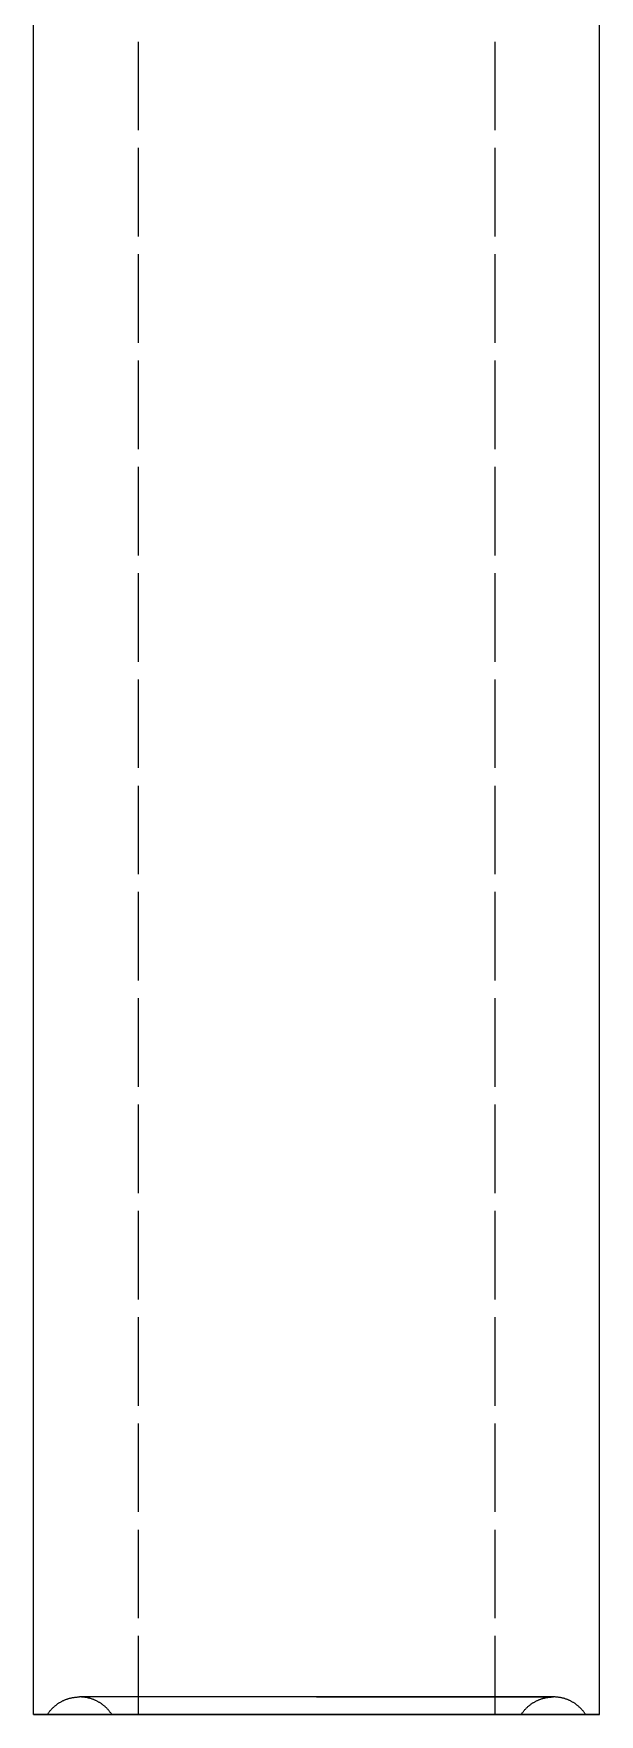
# Model space of a CAD drawing. Header units: millimetres. Extents: x -27 to 185, y -14 to 140.
# Drawn here: x 77.94 to 86.06, y 8.6 to 32.7 of the extents above; entities that cross this region are included whole.
import ezdxf

# ---------------------------------------------------------------- set-up
doc = ezdxf.new("R2010")
doc.units = ezdxf.units.MM
doc.linetypes.add('DASHED', pattern=[1.524, 1.27, -0.254])
doc.layers.add('HIDDEN', color=8, linetype='DASHED')
doc.layers.add('VISIBLE', color=7, linetype='CONTINUOUS')

msp = doc.modelspace()

# ---------------------------------------------------------------- linework, layer by layer
at = {"layer": 'HIDDEN'}
for points in [[(79.44, 46.3), (79.44, 8.6)], [(84.56, 46.3), (84.56, 8.6)], [(78.13902, 8.6), (78.14381, 8.60723), (78.14872, 8.61439), (78.15373, 8.62147), (78.15886, 8.62847), (78.16409, 8.63539), (78.16944, 8.64223), (78.17489, 8.64897), (78.18045, 8.65564), (78.18611, 8.66221), (78.19188, 8.6687), (78.19774, 8.67509), (78.20371, 8.68139), (78.20978, 8.68759), (78.21594, 8.6937), (78.2222, 8.69971), (78.22855, 8.70562), (78.235, 8.71143), (78.24153, 8.71713), (78.24816, 8.72274), (78.25487, 8.72823), (78.26167, 8.73363), (78.26855, 8.73891), (78.27551, 8.74408), (78.28256, 8.74915), (78.28969, 8.7541), (78.29689, 8.75894), (78.30416, 8.76366), (78.31152, 8.76827), (78.31894, 8.77276), (78.32643, 8.77714), (78.33399, 8.78139), (78.34162, 8.78553), (78.34931, 8.78955), (78.35706, 8.79344), (78.36488, 8.79721), (78.37275, 8.80086), (78.38068, 8.80438), (78.38866, 8.80778), (78.3967, 8.81105), (78.40479, 8.81419), (78.41292, 8.81721), (78.42111, 8.82009), (78.42933, 8.82285), (78.4376, 8.82548), (78.44591, 8.82797), (78.45426, 8.83034), (78.46264, 8.83257), (78.47106, 8.83467), (78.47951, 8.83664), (78.48799, 8.83847), (78.4965, 8.84017), (78.50504, 8.84174), (78.51359, 8.84317), (78.52217, 8.84447), (78.53077, 8.84563), (78.53939, 8.84665), (78.54802, 8.84754), (78.55666, 8.84829), (78.56532, 8.84891), (78.57398, 8.84938), (78.58265, 8.84973), (78.59132, 8.84993), (78.6, 8.85)], [(79.06098, 8.6), (79.05619, 8.60723), (79.05128, 8.61439), (79.04627, 8.62147), (79.04114, 8.62847), (79.03591, 8.63539), (79.03056, 8.64223), (79.02511, 8.64897), (79.01955, 8.65564), (79.01389, 8.66221), (79.00812, 8.6687), (79.00226, 8.67509), (78.99629, 8.68139), (78.99022, 8.68759), (78.98406, 8.6937), (78.9778, 8.69971), (78.97145, 8.70562), (78.965, 8.71143), (78.95847, 8.71713), (78.95184, 8.72274), (78.94513, 8.72823), (78.93833, 8.73363), (78.93145, 8.73891), (78.92449, 8.74408), (78.91744, 8.74915), (78.91031, 8.7541), (78.90311, 8.75894), (78.89584, 8.76366), (78.88848, 8.76827), (78.88106, 8.77276), (78.87357, 8.77714), (78.86601, 8.78139), (78.85838, 8.78553), (78.85069, 8.78955), (78.84294, 8.79344), (78.83512, 8.79721), (78.82725, 8.80086), (78.81932, 8.80438), (78.81134, 8.80778), (78.8033, 8.81105), (78.79521, 8.81419), (78.78708, 8.81721), (78.77889, 8.82009), (78.77067, 8.82285), (78.7624, 8.82548), (78.75409, 8.82797), (78.74574, 8.83034), (78.73736, 8.83257), (78.72894, 8.83467), (78.72049, 8.83664), (78.71201, 8.83847), (78.7035, 8.84017), (78.69496, 8.84174), (78.68641, 8.84317), (78.67783, 8.84447), (78.66923, 8.84563), (78.66061, 8.84665), (78.65198, 8.84754), (78.64334, 8.84829), (78.63468, 8.84891), (78.62602, 8.84938), (78.61735, 8.84973), (78.60868, 8.84993), (78.6, 8.85)], [(85.4, 8.85), (85.29206, 8.85), (85.18413, 8.85), (85.07619, 8.85), (84.96825, 8.85), (84.86032, 8.85), (84.75238, 8.85), (84.64444, 8.85), (84.53651, 8.85), (84.42857, 8.85), (84.32063, 8.85), (84.2127, 8.85), (84.10476, 8.85), (83.99683, 8.85), (83.88889, 8.85), (83.78095, 8.85), (83.67302, 8.85), (83.56508, 8.85), (83.45714, 8.85), (83.34921, 8.85), (83.24127, 8.85), (83.13333, 8.85), (83.0254, 8.85), (82.91746, 8.85), (82.80952, 8.85), (82.70159, 8.85), (82.59365, 8.85), (82.48571, 8.85), (82.37778, 8.85), (82.26984, 8.85), (82.1619, 8.85), (82.05397, 8.85), (81.94603, 8.85), (81.8381, 8.85), (81.73016, 8.85), (81.62222, 8.85), (81.51429, 8.85), (81.40635, 8.85), (81.29841, 8.85), (81.19048, 8.85), (81.08254, 8.85), (80.9746, 8.85), (80.86667, 8.85), (80.75873, 8.85), (80.65079, 8.85), (80.54286, 8.85), (80.43492, 8.85), (80.32698, 8.85), (80.21905, 8.85), (80.11111, 8.85), (80.00317, 8.85), (79.89524, 8.85), (79.7873, 8.85), (79.67937, 8.85), (79.57143, 8.85), (79.46349, 8.85), (79.35556, 8.85), (79.24762, 8.85), (79.13968, 8.85), (79.03175, 8.85), (78.92381, 8.85), (78.81587, 8.85), (78.70794, 8.85), (78.6, 8.85)], [(82, 8.85), (81.94603, 8.85), (81.89206, 8.85), (81.8381, 8.85), (81.78413, 8.85), (81.73016, 8.85), (81.67619, 8.85), (81.62222, 8.85), (81.56825, 8.85), (81.51429, 8.85), (81.46032, 8.85), (81.40635, 8.85), (81.35238, 8.85), (81.29841, 8.85), (81.24444, 8.85), (81.19048, 8.85), (81.13651, 8.85), (81.08254, 8.85), (81.02857, 8.85), (80.9746, 8.85), (80.92063, 8.85), (80.86667, 8.85), (80.8127, 8.85), (80.75873, 8.85), (80.70476, 8.85), (80.65079, 8.85), (80.59683, 8.85), (80.54286, 8.85), (80.48889, 8.85), (80.43492, 8.85), (80.38095, 8.85), (80.32698, 8.85), (80.27302, 8.85), (80.21905, 8.85), (80.16508, 8.85), (80.11111, 8.85), (80.05714, 8.85), (80.00317, 8.85), (79.94921, 8.85), (79.89524, 8.85), (79.84127, 8.85), (79.7873, 8.85), (79.73333, 8.85), (79.67937, 8.85), (79.6254, 8.85), (79.57143, 8.85), (79.51746, 8.85), (79.46349, 8.85), (79.40952, 8.85), (79.35556, 8.85), (79.30159, 8.85), (79.24762, 8.85), (79.19365, 8.85), (79.13968, 8.85), (79.08571, 8.85), (79.03175, 8.85), (78.97778, 8.85), (78.92381, 8.85), (78.86984, 8.85), (78.81587, 8.85), (78.7619, 8.85), (78.70794, 8.85), (78.65397, 8.85), (78.6, 8.85)], [(82, 8.85), (82.05397, 8.85), (82.10794, 8.85), (82.1619, 8.85), (82.21587, 8.85), (82.26984, 8.85), (82.32381, 8.85), (82.37778, 8.85), (82.43175, 8.85), (82.48571, 8.85), (82.53968, 8.85), (82.59365, 8.85), (82.64762, 8.85), (82.70159, 8.85), (82.75556, 8.85), (82.80952, 8.85), (82.86349, 8.85), (82.91746, 8.85), (82.97143, 8.85), (83.0254, 8.85), (83.07937, 8.85), (83.13333, 8.85), (83.1873, 8.85), (83.24127, 8.85), (83.29524, 8.85), (83.34921, 8.85), (83.40317, 8.85), (83.45714, 8.85), (83.51111, 8.85), (83.56508, 8.85), (83.61905, 8.85), (83.67302, 8.85), (83.72698, 8.85), (83.78095, 8.85), (83.83492, 8.85), (83.88889, 8.85), (83.94286, 8.85), (83.99683, 8.85), (84.05079, 8.85), (84.10476, 8.85), (84.15873, 8.85), (84.2127, 8.85), (84.26667, 8.85), (84.32063, 8.85), (84.3746, 8.85), (84.42857, 8.85), (84.48254, 8.85), (84.53651, 8.85), (84.59048, 8.85), (84.64444, 8.85), (84.69841, 8.85), (84.75238, 8.85), (84.80635, 8.85), (84.86032, 8.85), (84.91429, 8.85), (84.96825, 8.85), (85.02222, 8.85), (85.07619, 8.85), (85.13016, 8.85), (85.18413, 8.85), (85.2381, 8.85), (85.29206, 8.85), (85.34603, 8.85), (85.4, 8.85)], [(84.93902, 8.6), (84.94381, 8.60723), (84.94872, 8.61439), (84.95373, 8.62147), (84.95886, 8.62847), (84.96409, 8.63539), (84.96944, 8.64223), (84.97489, 8.64897), (84.98045, 8.65564), (84.98611, 8.66221), (84.99188, 8.6687), (84.99774, 8.67509), (85.00371, 8.68139), (85.00978, 8.68759), (85.01594, 8.6937), (85.0222, 8.69971), (85.02855, 8.70562), (85.035, 8.71143), (85.04153, 8.71713), (85.04816, 8.72274), (85.05487, 8.72823), (85.06167, 8.73363), (85.06855, 8.73891), (85.07551, 8.74408), (85.08256, 8.74915), (85.08969, 8.7541), (85.09689, 8.75894), (85.10416, 8.76366), (85.11152, 8.76827), (85.11894, 8.77276), (85.12643, 8.77714), (85.13399, 8.78139), (85.14162, 8.78553), (85.14931, 8.78955), (85.15706, 8.79344), (85.16488, 8.79721), (85.17275, 8.80086), (85.18068, 8.80438), (85.18866, 8.80778), (85.1967, 8.81105), (85.20479, 8.81419), (85.21292, 8.81721), (85.22111, 8.82009), (85.22933, 8.82285), (85.2376, 8.82548), (85.24591, 8.82797), (85.25426, 8.83034), (85.26264, 8.83257), (85.27106, 8.83467), (85.27951, 8.83664), (85.28799, 8.83847), (85.2965, 8.84017), (85.30504, 8.84174), (85.31359, 8.84317), (85.32217, 8.84447), (85.33077, 8.84563), (85.33939, 8.84665), (85.34802, 8.84754), (85.35666, 8.84829), (85.36532, 8.84891), (85.37398, 8.84938), (85.38265, 8.84973), (85.39132, 8.84993), (85.4, 8.85)], [(85.86098, 8.6), (85.85619, 8.60723), (85.85128, 8.61439), (85.84627, 8.62147), (85.84114, 8.62847), (85.83591, 8.63539), (85.83056, 8.64223), (85.82511, 8.64897), (85.81955, 8.65564), (85.81389, 8.66221), (85.80812, 8.6687), (85.80226, 8.67509), (85.79629, 8.68139), (85.79022, 8.68759), (85.78406, 8.6937), (85.7778, 8.69971), (85.77145, 8.70562), (85.765, 8.71143), (85.75847, 8.71713), (85.75184, 8.72274), (85.74513, 8.72823), (85.73833, 8.73363), (85.73145, 8.73891), (85.72449, 8.74408), (85.71744, 8.74915), (85.71031, 8.7541), (85.70311, 8.75894), (85.69584, 8.76366), (85.68848, 8.76827), (85.68106, 8.77276), (85.67357, 8.77714), (85.66601, 8.78139), (85.65838, 8.78553), (85.65069, 8.78955), (85.64294, 8.79344), (85.63512, 8.79721), (85.62725, 8.80086), (85.61932, 8.80438), (85.61134, 8.80778), (85.6033, 8.81105), (85.59521, 8.81419), (85.58708, 8.81721), (85.57889, 8.82009), (85.57067, 8.82285), (85.5624, 8.82548), (85.55409, 8.82797), (85.54574, 8.83034), (85.53736, 8.83257), (85.52894, 8.83467), (85.52049, 8.83664), (85.51201, 8.83847), (85.5035, 8.84017), (85.49496, 8.84174), (85.48641, 8.84317), (85.47783, 8.84447), (85.46923, 8.84563), (85.46061, 8.84665), (85.45198, 8.84754), (85.44334, 8.84829), (85.43468, 8.84891), (85.42602, 8.84938), (85.41735, 8.84973), (85.40868, 8.84993), (85.4, 8.85)], [(86.06, 8.6), (85.93111, 8.6), (85.80222, 8.6), (85.67333, 8.6), (85.54444, 8.6), (85.41556, 8.6), (85.28667, 8.6), (85.15778, 8.6), (85.02889, 8.6), (84.9, 8.6), (84.77111, 8.6), (84.64222, 8.6), (84.51333, 8.6), (84.38444, 8.6), (84.25556, 8.6), (84.12667, 8.6), (83.99778, 8.6), (83.86889, 8.6), (83.74, 8.6), (83.61111, 8.6), (83.48222, 8.6), (83.35333, 8.6), (83.22444, 8.6), (83.09556, 8.6), (82.96667, 8.6), (82.83778, 8.6), (82.70889, 8.6), (82.58, 8.6), (82.45111, 8.6), (82.32222, 8.6), (82.19333, 8.6), (82.06444, 8.6), (81.93556, 8.6), (81.80667, 8.6), (81.67778, 8.6), (81.54889, 8.6), (81.42, 8.6), (81.29111, 8.6), (81.16222, 8.6), (81.03333, 8.6), (80.90444, 8.6), (80.77556, 8.6), (80.64667, 8.6), (80.51778, 8.6), (80.38889, 8.6), (80.26, 8.6), (80.13111, 8.6), (80.00222, 8.6), (79.87333, 8.6), (79.74444, 8.6), (79.61556, 8.6), (79.48667, 8.6), (79.35778, 8.6), (79.22889, 8.6), (79.1, 8.6), (78.97111, 8.6), (78.84222, 8.6), (78.71333, 8.6), (78.58444, 8.6), (78.45556, 8.6), (78.32667, 8.6), (78.19778, 8.6), (78.06889, 8.6), (77.94, 8.6)], [(85.86098, 8.6), (85.73841, 8.6), (85.61584, 8.6), (85.49327, 8.6), (85.37069, 8.6), (85.24812, 8.6), (85.12555, 8.6), (85.00298, 8.6), (84.88041, 8.6), (84.75784, 8.6), (84.63527, 8.6), (84.5127, 8.6), (84.39013, 8.6), (84.26756, 8.6), (84.14499, 8.6), (84.02242, 8.6), (83.89985, 8.6), (83.77728, 8.6), (83.6547, 8.6), (83.53213, 8.6), (83.40956, 8.6), (83.28699, 8.6), (83.16442, 8.6), (83.04185, 8.6), (82.91928, 8.6), (82.79671, 8.6), (82.67414, 8.6), (82.55157, 8.6), (82.429, 8.6), (82.30643, 8.6), (82.18386, 8.6), (82.06129, 8.6), (81.93871, 8.6), (81.81614, 8.6), (81.69357, 8.6), (81.571, 8.6), (81.44843, 8.6), (81.32586, 8.6), (81.20329, 8.6), (81.08072, 8.6), (80.95815, 8.6), (80.83558, 8.6), (80.71301, 8.6), (80.59044, 8.6), (80.46787, 8.6), (80.3453, 8.6), (80.22272, 8.6), (80.10015, 8.6), (79.97758, 8.6), (79.85501, 8.6), (79.73244, 8.6), (79.60987, 8.6), (79.4873, 8.6), (79.36473, 8.6), (79.24216, 8.6), (79.11959, 8.6), (78.99702, 8.6), (78.87445, 8.6), (78.75188, 8.6), (78.62931, 8.6), (78.50673, 8.6), (78.38416, 8.6), (78.26159, 8.6), (78.13902, 8.6)], [(78.13902, 8.6), (78.20031, 8.6), (78.26159, 8.6), (78.32288, 8.6), (78.38416, 8.6), (78.44545, 8.6), (78.50673, 8.6), (78.56802, 8.6), (78.62931, 8.6), (78.69059, 8.6), (78.75188, 8.6), (78.81316, 8.6), (78.87445, 8.6), (78.93573, 8.6), (78.99702, 8.6), (79.0583, 8.6), (79.11959, 8.6), (79.18087, 8.6), (79.24216, 8.6), (79.30344, 8.6), (79.36473, 8.6), (79.42602, 8.6), (79.4873, 8.6), (79.54859, 8.6), (79.60987, 8.6), (79.67116, 8.6), (79.73244, 8.6), (79.79373, 8.6), (79.85501, 8.6), (79.9163, 8.6), (79.97758, 8.6), (80.03887, 8.6), (80.10015, 8.6), (80.16144, 8.6), (80.22272, 8.6), (80.28401, 8.6), (80.3453, 8.6), (80.40658, 8.6), (80.46787, 8.6), (80.52915, 8.6), (80.59044, 8.6), (80.65172, 8.6), (80.71301, 8.6), (80.77429, 8.6), (80.83558, 8.6), (80.89686, 8.6), (80.95815, 8.6), (81.01943, 8.6), (81.08072, 8.6), (81.14201, 8.6), (81.20329, 8.6), (81.26458, 8.6), (81.32586, 8.6), (81.38715, 8.6), (81.44843, 8.6), (81.50972, 8.6), (81.571, 8.6), (81.63229, 8.6), (81.69357, 8.6), (81.75486, 8.6), (81.81614, 8.6), (81.87743, 8.6), (81.93871, 8.6), (82, 8.6)], [(84.93902, 8.6), (84.84572, 8.6), (84.75242, 8.6), (84.65912, 8.6), (84.56581, 8.6), (84.47251, 8.6), (84.37921, 8.6), (84.28591, 8.6), (84.1926, 8.6), (84.0993, 8.6), (84.006, 8.6), (83.9127, 8.6), (83.8194, 8.6), (83.72609, 8.6), (83.63279, 8.6), (83.53949, 8.6), (83.44619, 8.6), (83.35288, 8.6), (83.25958, 8.6), (83.16628, 8.6), (83.07298, 8.6), (82.97967, 8.6), (82.88637, 8.6), (82.79307, 8.6), (82.69977, 8.6), (82.60647, 8.6), (82.51316, 8.6), (82.41986, 8.6), (82.32656, 8.6), (82.23326, 8.6), (82.13995, 8.6), (82.04665, 8.6), (81.95335, 8.6), (81.86005, 8.6), (81.76674, 8.6), (81.67344, 8.6), (81.58014, 8.6), (81.48684, 8.6), (81.39353, 8.6), (81.30023, 8.6), (81.20693, 8.6), (81.11363, 8.6), (81.02033, 8.6), (80.92702, 8.6), (80.83372, 8.6), (80.74042, 8.6), (80.64712, 8.6), (80.55381, 8.6), (80.46051, 8.6), (80.36721, 8.6), (80.27391, 8.6), (80.1806, 8.6), (80.0873, 8.6), (79.994, 8.6), (79.9007, 8.6), (79.8074, 8.6), (79.71409, 8.6), (79.62079, 8.6), (79.52749, 8.6), (79.43419, 8.6), (79.34088, 8.6), (79.24758, 8.6), (79.15428, 8.6), (79.06098, 8.6)], [(79.06098, 8.6), (79.10763, 8.6), (79.15428, 8.6), (79.20093, 8.6), (79.24758, 8.6), (79.29423, 8.6), (79.34088, 8.6), (79.38754, 8.6), (79.43419, 8.6), (79.48084, 8.6), (79.52749, 8.6), (79.57414, 8.6), (79.62079, 8.6), (79.66744, 8.6), (79.71409, 8.6), (79.76074, 8.6), (79.8074, 8.6), (79.85405, 8.6), (79.9007, 8.6), (79.94735, 8.6), (79.994, 8.6), (80.04065, 8.6), (80.0873, 8.6), (80.13395, 8.6), (80.1806, 8.6), (80.22726, 8.6), (80.27391, 8.6), (80.32056, 8.6), (80.36721, 8.6), (80.41386, 8.6), (80.46051, 8.6), (80.50716, 8.6), (80.55381, 8.6), (80.60047, 8.6), (80.64712, 8.6), (80.69377, 8.6), (80.74042, 8.6), (80.78707, 8.6), (80.83372, 8.6), (80.88037, 8.6), (80.92702, 8.6), (80.97367, 8.6), (81.02033, 8.6), (81.06698, 8.6), (81.11363, 8.6), (81.16028, 8.6), (81.20693, 8.6), (81.25358, 8.6), (81.30023, 8.6), (81.34688, 8.6), (81.39353, 8.6), (81.44019, 8.6), (81.48684, 8.6), (81.53349, 8.6), (81.58014, 8.6), (81.62679, 8.6), (81.67344, 8.6), (81.72009, 8.6), (81.76674, 8.6), (81.8134, 8.6), (81.86005, 8.6), (81.9067, 8.6), (81.95335, 8.6), (82, 8.6)], [(84.56, 8.6), (84.47873, 8.6), (84.39746, 8.6), (84.31619, 8.6), (84.23492, 8.6), (84.15365, 8.6), (84.07238, 8.6), (83.99111, 8.6), (83.90984, 8.6), (83.82857, 8.6), (83.7473, 8.6), (83.66603, 8.6), (83.58476, 8.6), (83.50349, 8.6), (83.42222, 8.6), (83.34095, 8.6), (83.25968, 8.6), (83.17841, 8.6), (83.09714, 8.6), (83.01587, 8.6), (82.9346, 8.6), (82.85333, 8.6), (82.77206, 8.6), (82.69079, 8.6), (82.60952, 8.6), (82.52825, 8.6), (82.44698, 8.6), (82.36571, 8.6), (82.28444, 8.6), (82.20317, 8.6), (82.1219, 8.6), (82.04063, 8.6), (81.95937, 8.6), (81.8781, 8.6), (81.79683, 8.6), (81.71556, 8.6), (81.63429, 8.6), (81.55302, 8.6), (81.47175, 8.6), (81.39048, 8.6), (81.30921, 8.6), (81.22794, 8.6), (81.14667, 8.6), (81.0654, 8.6), (80.98413, 8.6), (80.90286, 8.6), (80.82159, 8.6), (80.74032, 8.6), (80.65905, 8.6), (80.57778, 8.6), (80.49651, 8.6), (80.41524, 8.6), (80.33397, 8.6), (80.2527, 8.6), (80.17143, 8.6), (80.09016, 8.6), (80.00889, 8.6), (79.92762, 8.6), (79.84635, 8.6), (79.76508, 8.6), (79.68381, 8.6), (79.60254, 8.6), (79.52127, 8.6), (79.44, 8.6)], [(79.44, 8.6), (79.48063, 8.6), (79.52127, 8.6), (79.5619, 8.6), (79.60254, 8.6), (79.64317, 8.6), (79.68381, 8.6), (79.72444, 8.6), (79.76508, 8.6), (79.80571, 8.6), (79.84635, 8.6), (79.88698, 8.6), (79.92762, 8.6), (79.96825, 8.6), (80.00889, 8.6), (80.04952, 8.6), (80.09016, 8.6), (80.13079, 8.6), (80.17143, 8.6), (80.21206, 8.6), (80.2527, 8.6), (80.29333, 8.6), (80.33397, 8.6), (80.3746, 8.6), (80.41524, 8.6), (80.45587, 8.6), (80.49651, 8.6), (80.53714, 8.6), (80.57778, 8.6), (80.61841, 8.6), (80.65905, 8.6), (80.69968, 8.6), (80.74032, 8.6), (80.78095, 8.6), (80.82159, 8.6), (80.86222, 8.6), (80.90286, 8.6), (80.94349, 8.6), (80.98413, 8.6), (81.02476, 8.6), (81.0654, 8.6), (81.10603, 8.6), (81.14667, 8.6), (81.1873, 8.6), (81.22794, 8.6), (81.26857, 8.6), (81.30921, 8.6), (81.34984, 8.6), (81.39048, 8.6), (81.43111, 8.6), (81.47175, 8.6), (81.51238, 8.6), (81.55302, 8.6), (81.59365, 8.6), (81.63429, 8.6), (81.67492, 8.6), (81.71556, 8.6), (81.75619, 8.6), (81.79683, 8.6), (81.83746, 8.6), (81.8781, 8.6), (81.91873, 8.6), (81.95937, 8.6), (82, 8.6)], [(82, 8.6), (82.06129, 8.6), (82.12257, 8.6), (82.18386, 8.6), (82.24514, 8.6), (82.30643, 8.6), (82.36771, 8.6), (82.429, 8.6), (82.49028, 8.6), (82.55157, 8.6), (82.61285, 8.6), (82.67414, 8.6), (82.73542, 8.6), (82.79671, 8.6), (82.85799, 8.6), (82.91928, 8.6), (82.98057, 8.6), (83.04185, 8.6), (83.10314, 8.6), (83.16442, 8.6), (83.22571, 8.6), (83.28699, 8.6), (83.34828, 8.6), (83.40956, 8.6), (83.47085, 8.6), (83.53213, 8.6), (83.59342, 8.6), (83.6547, 8.6), (83.71599, 8.6), (83.77728, 8.6), (83.83856, 8.6), (83.89985, 8.6), (83.96113, 8.6), (84.02242, 8.6), (84.0837, 8.6), (84.14499, 8.6), (84.20627, 8.6), (84.26756, 8.6), (84.32884, 8.6), (84.39013, 8.6), (84.45141, 8.6), (84.5127, 8.6), (84.57398, 8.6), (84.63527, 8.6), (84.69656, 8.6), (84.75784, 8.6), (84.81913, 8.6), (84.88041, 8.6), (84.9417, 8.6), (85.00298, 8.6), (85.06427, 8.6), (85.12555, 8.6), (85.18684, 8.6), (85.24812, 8.6), (85.30941, 8.6), (85.37069, 8.6), (85.43198, 8.6), (85.49327, 8.6), (85.55455, 8.6), (85.61584, 8.6), (85.67712, 8.6), (85.73841, 8.6), (85.79969, 8.6), (85.86098, 8.6)], [(82, 8.6), (82.04665, 8.6), (82.0933, 8.6), (82.13995, 8.6), (82.1866, 8.6), (82.23326, 8.6), (82.27991, 8.6), (82.32656, 8.6), (82.37321, 8.6), (82.41986, 8.6), (82.46651, 8.6), (82.51316, 8.6), (82.55981, 8.6), (82.60647, 8.6), (82.65312, 8.6), (82.69977, 8.6), (82.74642, 8.6), (82.79307, 8.6), (82.83972, 8.6), (82.88637, 8.6), (82.93302, 8.6), (82.97967, 8.6), (83.02633, 8.6), (83.07298, 8.6), (83.11963, 8.6), (83.16628, 8.6), (83.21293, 8.6), (83.25958, 8.6), (83.30623, 8.6), (83.35288, 8.6), (83.39953, 8.6), (83.44619, 8.6), (83.49284, 8.6), (83.53949, 8.6), (83.58614, 8.6), (83.63279, 8.6), (83.67944, 8.6), (83.72609, 8.6), (83.77274, 8.6), (83.8194, 8.6), (83.86605, 8.6), (83.9127, 8.6), (83.95935, 8.6), (84.006, 8.6), (84.05265, 8.6), (84.0993, 8.6), (84.14595, 8.6), (84.1926, 8.6), (84.23926, 8.6), (84.28591, 8.6), (84.33256, 8.6), (84.37921, 8.6), (84.42586, 8.6), (84.47251, 8.6), (84.51916, 8.6), (84.56581, 8.6), (84.61246, 8.6), (84.65912, 8.6), (84.70577, 8.6), (84.75242, 8.6), (84.79907, 8.6), (84.84572, 8.6), (84.89237, 8.6), (84.93902, 8.6)], [(82, 8.6), (82.04063, 8.6), (82.08127, 8.6), (82.1219, 8.6), (82.16254, 8.6), (82.20317, 8.6), (82.24381, 8.6), (82.28444, 8.6), (82.32508, 8.6), (82.36571, 8.6), (82.40635, 8.6), (82.44698, 8.6), (82.48762, 8.6), (82.52825, 8.6), (82.56889, 8.6), (82.60952, 8.6), (82.65016, 8.6), (82.69079, 8.6), (82.73143, 8.6), (82.77206, 8.6), (82.8127, 8.6), (82.85333, 8.6), (82.89397, 8.6), (82.9346, 8.6), (82.97524, 8.6), (83.01587, 8.6), (83.05651, 8.6), (83.09714, 8.6), (83.13778, 8.6), (83.17841, 8.6), (83.21905, 8.6), (83.25968, 8.6), (83.30032, 8.6), (83.34095, 8.6), (83.38159, 8.6), (83.42222, 8.6), (83.46286, 8.6), (83.50349, 8.6), (83.54413, 8.6), (83.58476, 8.6), (83.6254, 8.6), (83.66603, 8.6), (83.70667, 8.6), (83.7473, 8.6), (83.78794, 8.6), (83.82857, 8.6), (83.86921, 8.6), (83.90984, 8.6), (83.95048, 8.6), (83.99111, 8.6), (84.03175, 8.6), (84.07238, 8.6), (84.11302, 8.6), (84.15365, 8.6), (84.19429, 8.6), (84.23492, 8.6), (84.27556, 8.6), (84.31619, 8.6), (84.35683, 8.6), (84.39746, 8.6), (84.4381, 8.6), (84.47873, 8.6), (84.51937, 8.6), (84.56, 8.6)]]:
    msp.add_lwpolyline(points, dxfattribs=at)
at = {"layer": 'VISIBLE'}
for points in [[(77.94, 8.6), (77.94, 43.6)], [(86.06, 8.6), (86.06, 43.6)], [(77.94, 8.6), (78.00444, 8.6), (78.06889, 8.6), (78.13333, 8.6), (78.19778, 8.6), (78.26222, 8.6), (78.32667, 8.6), (78.39111, 8.6), (78.45556, 8.6), (78.52, 8.6), (78.58444, 8.6), (78.64889, 8.6), (78.71333, 8.6), (78.77778, 8.6), (78.84222, 8.6), (78.90667, 8.6), (78.97111, 8.6), (79.03556, 8.6), (79.1, 8.6), (79.16444, 8.6), (79.22889, 8.6), (79.29333, 8.6), (79.35778, 8.6), (79.42222, 8.6), (79.48667, 8.6), (79.55111, 8.6), (79.61556, 8.6), (79.68, 8.6), (79.74444, 8.6), (79.80889, 8.6), (79.87333, 8.6), (79.93778, 8.6), (80.00222, 8.6), (80.06667, 8.6), (80.13111, 8.6), (80.19556, 8.6), (80.26, 8.6), (80.32444, 8.6), (80.38889, 8.6), (80.45333, 8.6), (80.51778, 8.6), (80.58222, 8.6), (80.64667, 8.6), (80.71111, 8.6), (80.77556, 8.6), (80.84, 8.6), (80.90444, 8.6), (80.96889, 8.6), (81.03333, 8.6), (81.09778, 8.6), (81.16222, 8.6), (81.22667, 8.6), (81.29111, 8.6), (81.35556, 8.6), (81.42, 8.6), (81.48444, 8.6), (81.54889, 8.6), (81.61333, 8.6), (81.67778, 8.6), (81.74222, 8.6), (81.80667, 8.6), (81.87111, 8.6), (81.93556, 8.6), (82, 8.6)], [(82, 8.6), (82.06444, 8.6), (82.12889, 8.6), (82.19333, 8.6), (82.25778, 8.6), (82.32222, 8.6), (82.38667, 8.6), (82.45111, 8.6), (82.51556, 8.6), (82.58, 8.6), (82.64444, 8.6), (82.70889, 8.6), (82.77333, 8.6), (82.83778, 8.6), (82.90222, 8.6), (82.96667, 8.6), (83.03111, 8.6), (83.09556, 8.6), (83.16, 8.6), (83.22444, 8.6), (83.28889, 8.6), (83.35333, 8.6), (83.41778, 8.6), (83.48222, 8.6), (83.54667, 8.6), (83.61111, 8.6), (83.67556, 8.6), (83.74, 8.6), (83.80444, 8.6), (83.86889, 8.6), (83.93333, 8.6), (83.99778, 8.6), (84.06222, 8.6), (84.12667, 8.6), (84.19111, 8.6), (84.25556, 8.6), (84.32, 8.6), (84.38444, 8.6), (84.44889, 8.6), (84.51333, 8.6), (84.57778, 8.6), (84.64222, 8.6), (84.70667, 8.6), (84.77111, 8.6), (84.83556, 8.6), (84.9, 8.6), (84.96444, 8.6), (85.02889, 8.6), (85.09333, 8.6), (85.15778, 8.6), (85.22222, 8.6), (85.28667, 8.6), (85.35111, 8.6), (85.41556, 8.6), (85.48, 8.6), (85.54444, 8.6), (85.60889, 8.6), (85.67333, 8.6), (85.73778, 8.6), (85.80222, 8.6), (85.86667, 8.6), (85.93111, 8.6), (85.99556, 8.6), (86.06, 8.6)]]:
    msp.add_lwpolyline(points, dxfattribs=at)

doc.saveas('drawing.dxf')
